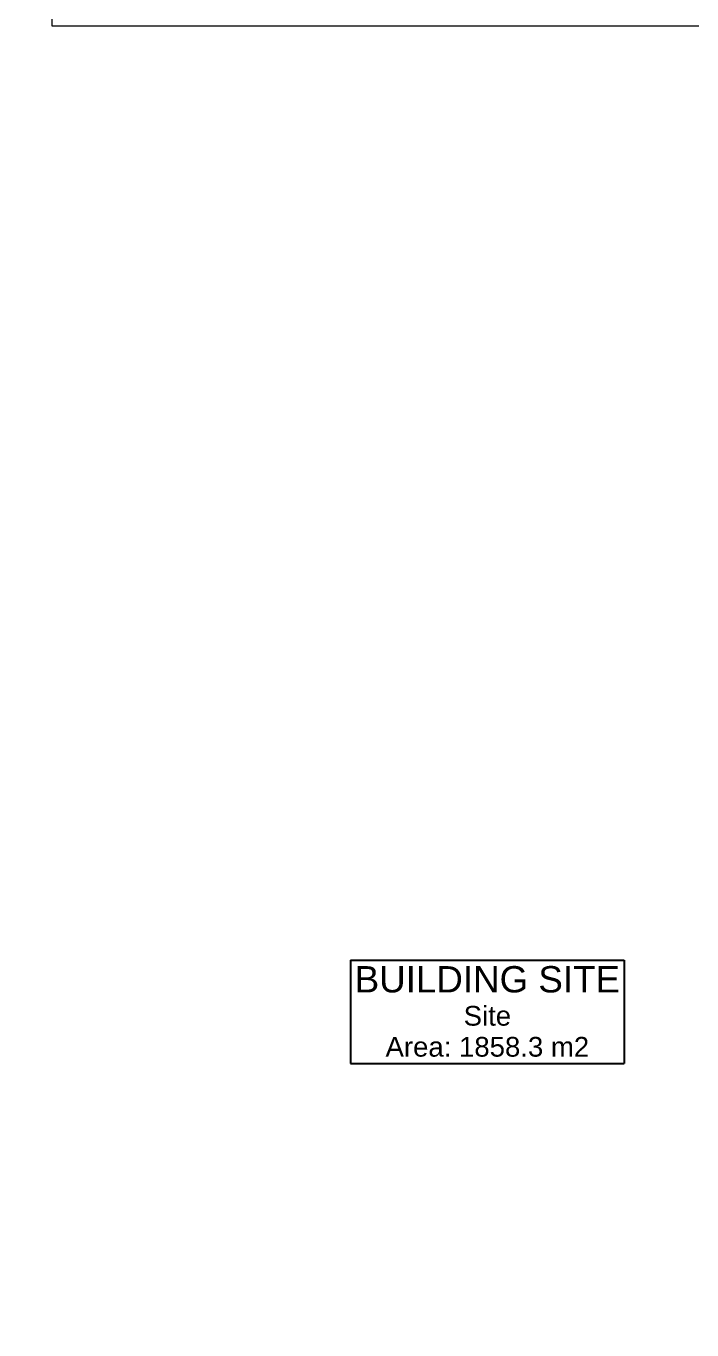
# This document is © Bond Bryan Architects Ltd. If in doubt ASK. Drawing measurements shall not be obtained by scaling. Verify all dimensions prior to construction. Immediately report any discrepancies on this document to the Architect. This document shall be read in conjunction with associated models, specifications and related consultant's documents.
# Model space of a CAD drawing. Header units: millimetres. Extents: x -14278 to 101222, y -22378 to 34603.
# Drawn here: x -6844 to -1778, y -3227 to 6693 of the extents above; entities that cross this region are included whole.
import ezdxf
from ezdxf.enums import TextEntityAlignment as Align

# ---------------------------------------------------------------- set-up
doc = ezdxf.new("R2010")
doc.units = ezdxf.units.MM
doc.header["$MEASUREMENT"] = 0
for name, color, linetype in [('NewA-Ee_30_60-M_Pavements', 7, 'Continuous'), ('NewA-SL-M_SpacesExternal', 7, 'Continuous'), ('NewA-Zz_50_10_70-P_BoundarySiteRed', 7, 'Continuous')]:
    doc.layers.add(name, color=color, linetype=linetype)
doc.styles.add('GENERATED_STYLE_1', font='')
doc.styles.get('GENERATED_STYLE_1').set_extended_font_data('Arial')

# ---------------------------------------------------------------- blocks, each defined once
blk = doc.blocks.new('BUILDING SITE_Site_28_1', base_point=(-3334.4, -767))
at = {"layer": 'NewA-SL-M_SpacesExternal', "color": 253, "linetype": 'Continuous', "lineweight": 13}
for p, q in [((-6644.8, 6692.7), (-6644.8, 14898.5)), ((-474.7, 6692.7), (-6644.8, 6692.7))]:
    blk.add_line(p, q, dxfattribs=at)
at = {"layer": 'NewA-SL-M_SpacesExternal', "linetype": 'Continuous'}
for p, q in [((-4375.1, -413.4), (-4375.1, -727.7)), ((-4375.1, -413.4), (-2293.8, -413.4)), ((-2293.8, -413.4), (-2293.8, -727.7)), ((-4375.1, -727.7), (-4375.1, -963.4)), ((-2293.8, -727.7), (-2293.8, -963.4)), ((-4375.1, -963.4), (-4375.1, -1199.1)), ((-2293.8, -963.4), (-2293.8, -1199.1)), ((-4375.1, -1199.1), (-2293.8, -1199.1))]:
    blk.add_line(p, q, dxfattribs=at)
at = {"layer": 'NewA-SL-M_SpacesExternal', "color": 5, "lineweight": 70, "style": 'GENERATED_STYLE_1'}
for tag, height, p in [('ROOM_NAME', 200, (-3334.4, -459.1)), ('ROOM_NUMBER', 150, (-3334.4, -762)), ('adj_text', 150, (-3334.4, -997.7))]:
    blk.add_attdef(tag, text='', height=height, dxfattribs=at).set_placement(p, align=Align.TOP_CENTER)
blk = doc.blocks.new('Mesh_1_1', base_point=(14339.9, 34603))
at = {"layer": 'NewA-Ee_30_60-M_Pavements', "color": 254, "linetype": 'Continuous', "lineweight": 13, "flags": 128}
blk.add_lwpolyline([(14339.9, 34603, -0.414214), (42830.6, 6112.3, -0.414214), (14339.9, -22378.4, -0.414214), (-14150.7, 6112.3, -0.414214)], format="xyb", close=True, dxfattribs=at)

msp = doc.modelspace()

# ---------------------------------------------------------------- linework, layer by layer
at = {"layer": 'NewA-Zz_50_10_70-P_BoundarySiteRed', "color": 1, "linetype": 'Continuous', "lineweight": 140}
msp.add_circle((14339.9, 6112.3), 28490.7, dxfattribs=at)

# ---------------------------------------------------------------- block references
at = {"layer": 'NewA-Ee_30_60-M_Pavements', "color": 254, "lineweight": 13}
msp.add_blockref('Mesh_1_1', (14339.9, 34603), dxfattribs=at)
at = {"layer": 'NewA-SL-M_SpacesExternal', "linetype": 'Continuous'}
msp.add_blockref('BUILDING SITE_Site_28_1', (-3334.4, -767), dxfattribs=at).add_auto_attribs({'ROOM_NAME': 'BUILDING SITE', 'ROOM_NUMBER': 'Site', 'adj_text': 'Area: 1858.3 m2'})

doc.saveas('drawing.dxf')
